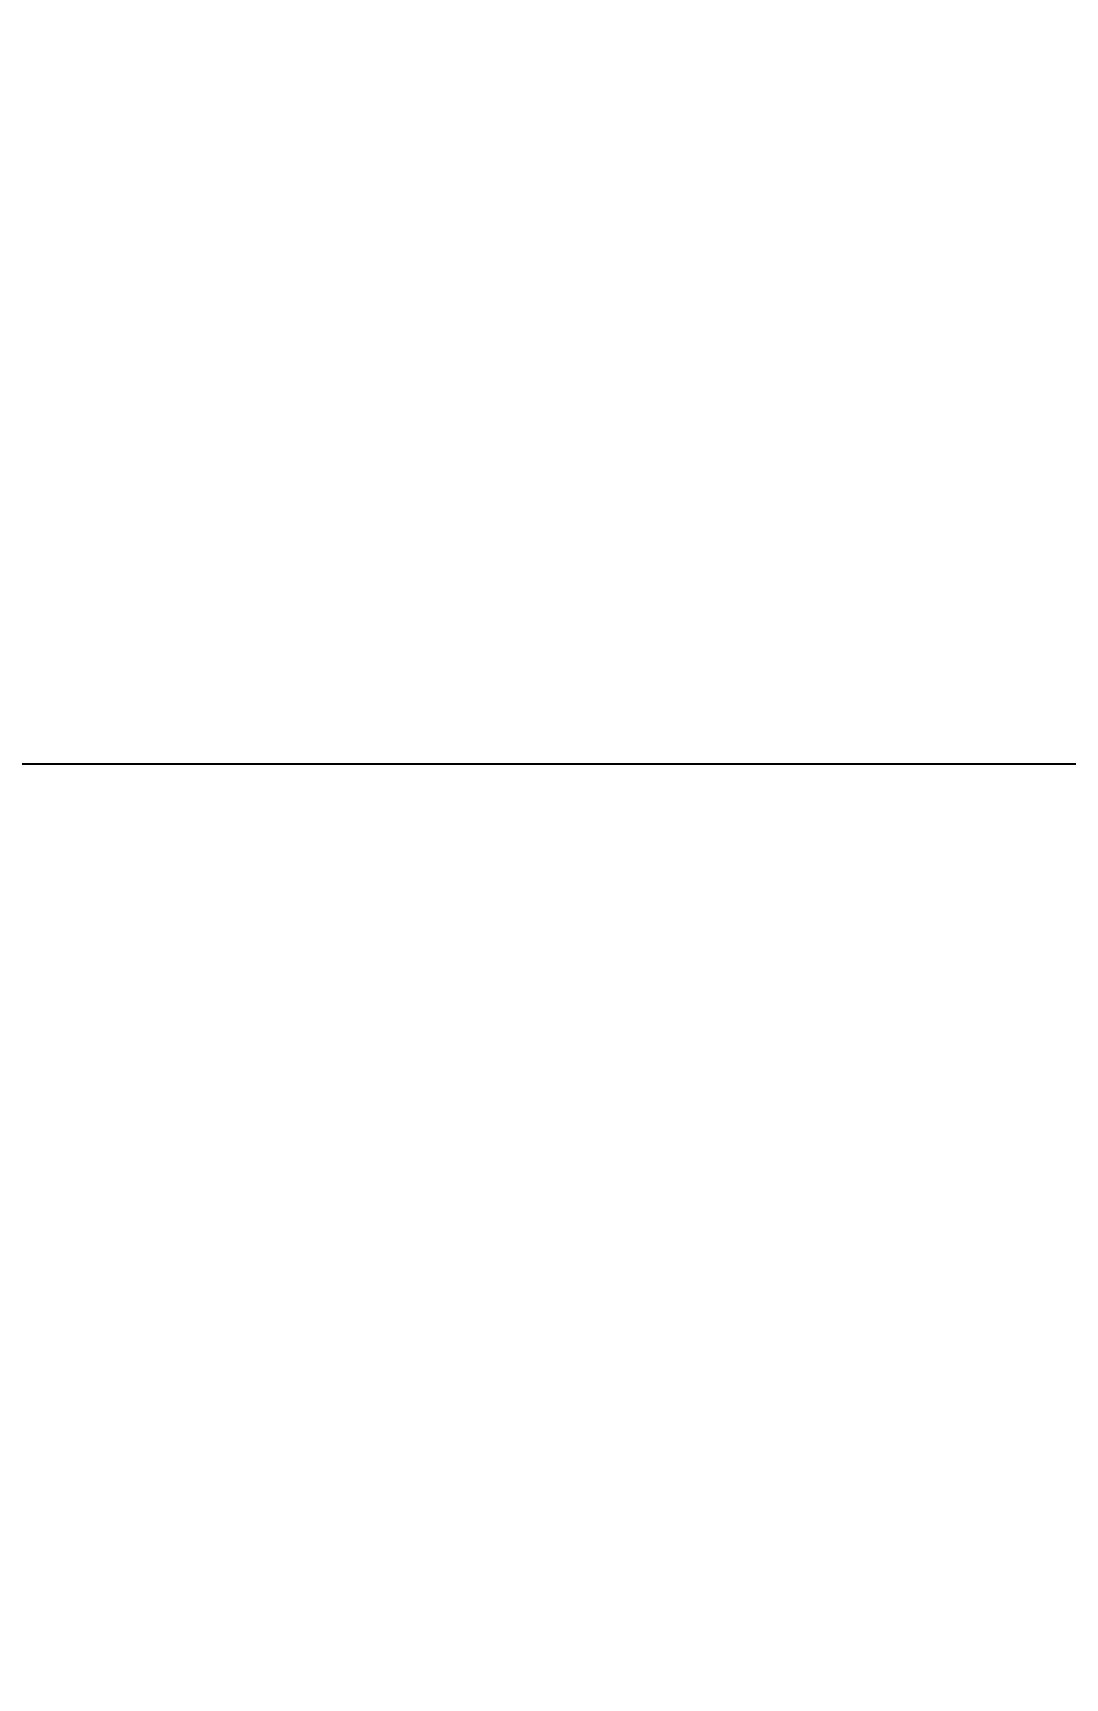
# Model space of a CAD drawing. Header units: inches. Extents: x -4597 to 93300, y -11124 to 5932.
# Drawn here: x 240.85 to 257.79, y -9123.97 to -9096.97 of the extents above; entities that cross this region are included whole.
import ezdxf

# ---------------------------------------------------------------- set-up
doc = ezdxf.new("R2010")
doc.units = ezdxf.units.IN
doc.header["$LTSCALE"] = 0.5
doc.header["$MEASUREMENT"] = 0
doc.header["$PDMODE"] = 66
doc.layers.add('hatch', color=9, linetype='Continuous', lineweight=0)
doc.layers.add('Toilet', color=7, linetype='Continuous', lineweight=25)
doc.styles.get("Standard").update_dxf_attribs({"font": 'arial.ttf'})
doc.dimstyles.new('S8', dxfattribs={"dimtxt": 5, "dimasz": 1, "dimexe": 6, "dimexo": 18, "dimgap": 1.9375, "dimtad": 1, "dimdec": 0, "dimzin": 3, "dimdsep": 46, "dimlunit": 4, "dimtxsty": 'Standard', "dimblk": 'dot 2', "dimcen": 12, "dimse1": 1, "dimse2": 1, "dimclrd": 1, "dimclre": 1, "dimclrt": 256, "dimadec": 0, "dimazin": 0, "dimtfac": 0.75, "dimtdec": 0, "dimtix": 1, "dimtmove": 1, "dimatfit": 3, "dimldrblk": 'DOT', "dimfxl": 1, "dimtolj": 1, "dimtzin": 0, "dimlwd": 9, "dimlwe": 9, "dimarcsym": 0})

# ---------------------------------------------------------------- blocks, each defined once
blk = doc.blocks.new('dot1')
at = {"layer": 'hatch'}
h = blk.add_hatch(color=256, dxfattribs=at)
edge = h.paths.add_edge_path()
edge.add_arc((0, 0), 1, 0, 360)
for p, q in [((0, 3), (0, -3)), ((3, 0), (-3, 0))]:
    blk.add_line(p, q, dxfattribs=at)
blk.add_circle((0, 0), 1, dxfattribs=at)
blk = doc.blocks.new('dot 2')
at = {"layer": 'hatch', "xscale": 0.5, "yscale": 0.5, "zscale": 0.5}
blk.add_blockref('dot1', (0, 0), dxfattribs=at)
blk = doc.blocks.new('*D475')
at = {"layer": 'Defpoints', "color": 0, "transparency": 16777216}
for p in [(221.626, -9078.965), (224.284, -9138.965), (272.515, -9138.965)]:
    blk.add_point(p, dxfattribs=at)
at = {"layer": 'Toilet', "color": 1, "lineweight": 9, "transparency": 16777216}
blk.add_line((272.515, -9079.965), (272.515, -9137.965), dxfattribs=at)
for p, rotation in [((272.515, -9078.965), 90), ((272.515, -9138.965), 270)]:
    blk.add_blockref('dot 2', p, dxfattribs=dict(at, rotation=rotation))
at = {"layer": 'Toilet', "transparency": 16777216, "insert": (268.024, -9108.965), "char_height": 5, "attachment_point": 5, "rotation": 90}
blk.add_mtext('\\A1;5\'-0"', dxfattribs=at)
blk = doc.blocks.new('_Dot')
at = {"color": 0, "linetype": 'ByBlock', "lineweight": -2}
blk.add_line((-0.5, 0), (-1, 0), dxfattribs=at)
at = {"color": 0, "linetype": 'ByBlock', "const_width": 0.5}
blk.add_lwpolyline([(-0.25, 0, 1), (0.25, 0, 1)], format="xyb", close=True, dxfattribs=at)
blk = doc.blocks.new('*D186')
at = {"layer": 'Defpoints', "color": 0, "transparency": 16777216}
for p in [(739.497, -9101.797), (111.701, -9117.797), (786.174, -9117.797)]:
    blk.add_point(p, dxfattribs=at)
at = {"layer": 'Toilet', "color": 1, "lineweight": 9, "transparency": 16777216}
for p, q in [((786.174, -9100.797), (786.174, -9099.797)), ((786.174, -9101.797), (786.174, -9117.797)), ((786.174, -9118.797), (786.174, -9119.797))]:
    blk.add_line(p, q, dxfattribs=at)
for p, rotation in [((786.174, -9101.797), 270), ((786.174, -9117.797), 90)]:
    blk.add_blockref('dot 2', p, dxfattribs=dict(at, rotation=rotation))
at = {"layer": 'Toilet', "transparency": 16777216, "insert": (781.727, -9109.797), "char_height": 5, "attachment_point": 5, "rotation": 90}
blk.add_mtext('\\A1;1\'-4"', dxfattribs=at)

msp = doc.modelspace()

# ---------------------------------------------------------------- linework, layer by layer
at = {"layer": 'Toilet'}
msp.add_line((-131.461, -9108.965), (297.889, -9108.965), dxfattribs=at)

# ---------------------------------------------------------------- dimensions: what is measured, and where the dimension line sits
for base, p1, p2, picture, middle in [((272.515, -9138.965), (221.626, -9078.965), (224.284, -9138.965), '*D475', (268.024, -9108.965)), ((786.174, -9117.797), (739.497, -9101.797), (111.701, -9117.797), '*D186', (781.727, -9109.797))]:
    dim = msp.add_linear_dim(base=base, p1=p1, p2=p2, angle=90, dimstyle='S8', override={"dimfxl": 2, "dimfxlon": 1, "dimarcsym": 1}, dxfattribs=at)
    dim.commit()
    dim.dimension.update_dxf_attribs({"geometry": picture, "text_midpoint": middle})

doc.saveas('drawing.dxf')
